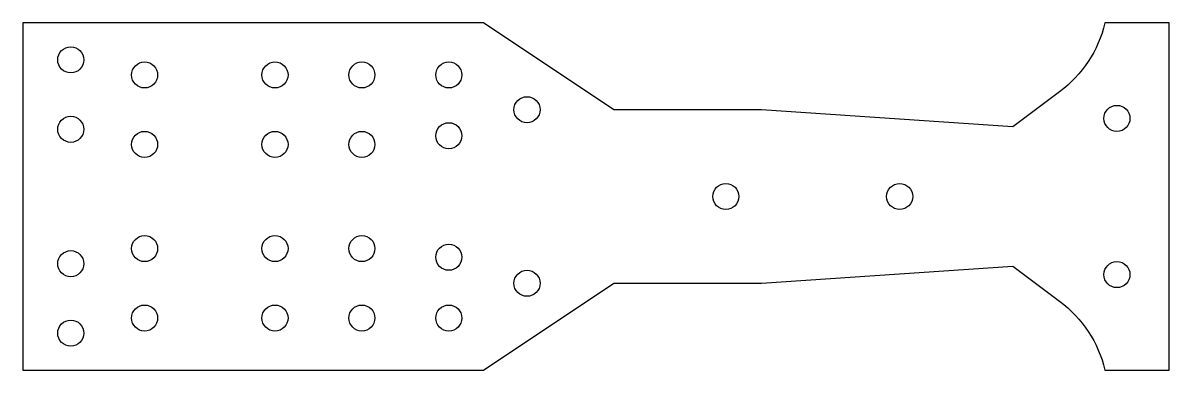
# Model space of a CAD drawing. Header units: millimetres. Extents: x -140 to -8, y -25 to 15.
import ezdxf

# ---------------------------------------------------------------- set-up
doc = ezdxf.new("R2010")
doc.units = ezdxf.units.MM

msp = doc.modelspace()

# ---------------------------------------------------------------- linework, layer by layer
msp.add_lwpolyline([(-15.38, 15, -0.175008), (-20.6, 7.05), (-25.97, 3.02), (-54.88, 5), (-71.88, 5), (-86.88, 15), (-139.88, 15), (-139.88, -25), (-86.88, -25), (-71.88, -15), (-54.88, -15), (-25.97, -13.02), (-20.6, -17.05, -0.175008), (-15.38, -25), (-8, -25), (-8, 15)], format="xyb", close=True)
for centre in [(-134.38, 10.74), (-125.88, 9), (-110.88, 9), (-100.88, 9), (-90.88, 9), (-81.88, 5), (-14, 4), (-134.38, 2.74), (-90.88, 2), (-125.88, 1), (-110.88, 1), (-100.88, 1), (-59, -5), (-39, -5), (-125.88, -11), (-110.88, -11), (-100.88, -11), (-90.88, -12), (-134.38, -12.74), (-14, -14), (-81.88, -15), (-125.88, -19), (-110.88, -19), (-100.88, -19), (-90.88, -19), (-134.38, -20.74)]:
    msp.add_circle(centre, 1.5)

doc.saveas('drawing.dxf')
